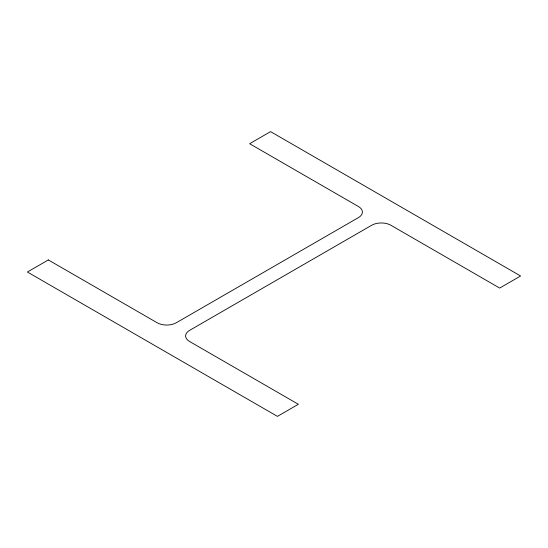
<?xml version="1.0" encoding="UTF-8"?>
<svg xmlns="http://www.w3.org/2000/svg" width="548" height="548" viewBox="0 0 548 548"><rect width="100%" height="100%" fill="white"/><g stroke="black" fill="none" stroke-linecap="round" stroke-linejoin="round"><path stroke-width="0.82" d="M48.327 259.93L27.4 272.014L277.432 416.37L298.365 404.287L189.56 341.473A13.556 7.83 0 0 1 189.56 330.403L371.695 225.249A13.556 7.83 0 0 1 390.868 225.249L499.673 288.07L520.6 275.986L270.568 131.63L249.635 143.713L358.44 206.528A13.556 7.83 0 0 1 358.44 217.597L176.305 322.751A13.556 7.83 0 0 1 157.132 322.751L48.327 259.93"/></g></svg>
